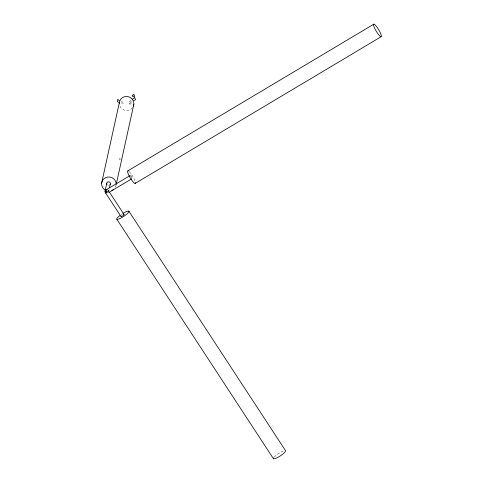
<?xml version="1.0" encoding="UTF-8"?>
<svg xmlns="http://www.w3.org/2000/svg" width="483" height="483" viewBox="0 0 483 483"><rect width="100%" height="100%" fill="white"/><g stroke="black" fill="none" stroke-linecap="round" stroke-linejoin="round"><path stroke-width="0.36" stroke-dasharray="2.42 1.81" d="M108.584 192.029L109.067 189.837M121.173 102.861A10.626 2.928 -0.7 0 0 123.666 103.163L123.751 102.481A10.626 2.995 14.9 0 1 121.336 101.539M131.038 100.361A10.626 2.21 -31.4 0 1 128.774 101.871L129.058 102.511A10.626 2.657 -16.2 0 0 131.581 101.599M274.199 457.039A7.305 1.473 -33.2 0 1 283.919 450.73M121.354 214.446A7.305 1.473 -33.2 0 1 122.416 213.746M132.499 107.649A7.305 7.01 12.4 0 1 119.518 105.046M116.125 184.832A7.305 7.01 12.4 0 1 114.785 188.207M109.412 191.014A7.305 7.01 12.4 0 1 108.138 190.972A1.823 0.368 -33.2 0 0 107.993 190.562M129.184 171.64A7.305 1.443 59.2 0 1 135.174 181.554M131.877 178.215A1.823 0.362 59.2 0 1 131.642 177.937M131.388 177.593A1.823 0.362 59.2 0 1 131.135 177.201M130.893 176.79A1.823 0.362 59.2 0 1 130.428 175.709M130.428 175.359A1.823 0.362 59.2 0 1 131.75 176.832A1.823 0.362 59.2 0 1 132.239 178.487M109.128 185.249A1.823 1.751 12.4 0 1 108.186 185.273M108.041 190.35A1.823 1.751 12.4 0 1 108.15 192.832M129.154 103.199L129.07 103.881L131.611 104.243L131.781 102.921L129.154 103.199"/><path stroke-width="0.72" d="M101.623 183.172L119.331 102.613M105.028 191.214L106.797 183.154M109.55 187.639L110.359 183.975M116.288 184.101L133.839 104.274M127.892 170.843L373.866 24.15M105.831 190.03L129.776 175.746M109.031 192.361L131.684 178.855M135.083 183.474L381.057 36.78A7.305 1.443 59.2 0 0 377.06 27.223A7.305 1.443 59.2 0 0 374.265 27.392A7.305 1.443 59.2 0 0 381.057 36.78M119.216 159.034L120.267 159.01M128.828 211.107L285.471 450.567A7.305 1.473 -33.2 0 1 279.385 456.489A7.305 1.473 -33.2 0 1 273.559 457.854M109.605 192.421L124.028 214.476M105.366 192.578L121.028 216.529M116.868 219.33L273.505 458.79M119.307 100.512A10.626 2.995 14.9 0 1 117.81 99.48L117.52 101.768A10.626 2.928 -0.7 0 0 119.078 102.384M132.076 99.601A10.626 2.21 -31.4 0 0 134.618 97.439L135.56 99.583A10.626 2.657 -16.2 0 1 133.803 100.597M122.954 213.408A7.305 1.473 -33.2 0 1 128.605 212.291A7.305 1.473 -33.2 0 1 118.806 219.028A7.305 1.473 -33.2 0 1 119.856 215.539M113.481 189.517A7.305 7.01 12.4 0 1 111.863 190.453M105.705 190.272A7.305 7.01 12.4 0 1 101.919 181.783A7.305 7.01 12.4 0 1 110.027 177.092A7.305 7.01 12.4 0 1 116.162 184.222M119.313 103.839A7.305 7.01 12.4 0 1 127.639 96.515A7.305 7.01 12.4 0 1 133.405 106.049M135.409 182.58A7.305 1.443 59.2 0 1 130.356 178.076A7.305 1.443 59.2 0 1 128.436 171.03M123.346 214.627A1.823 0.368 -33.2 0 1 123.841 214.929A1.823 0.368 -33.2 0 1 121.716 216.378A1.823 0.368 -33.2 0 1 121.221 216.076M107.594 191.491A1.823 0.368 -33.2 0 1 105.614 192.584A1.823 0.368 -33.2 0 1 105.813 191.89M107.28 192.886A1.823 0.362 59.2 0 1 106.091 191.057A1.823 0.362 59.2 0 1 105.928 190.006M105.964 193.164A1.823 1.751 12.4 0 1 107.202 189.916M107.039 184.482A1.823 1.751 12.4 0 1 107.468 182.151A1.823 1.751 12.4 0 1 109.925 182.405A1.823 1.751 12.4 0 1 109.925 184.772M133.942 94.722L132.149 95.302L132.698 96.54L134.709 96.467L133.942 94.722"/></g></svg>
